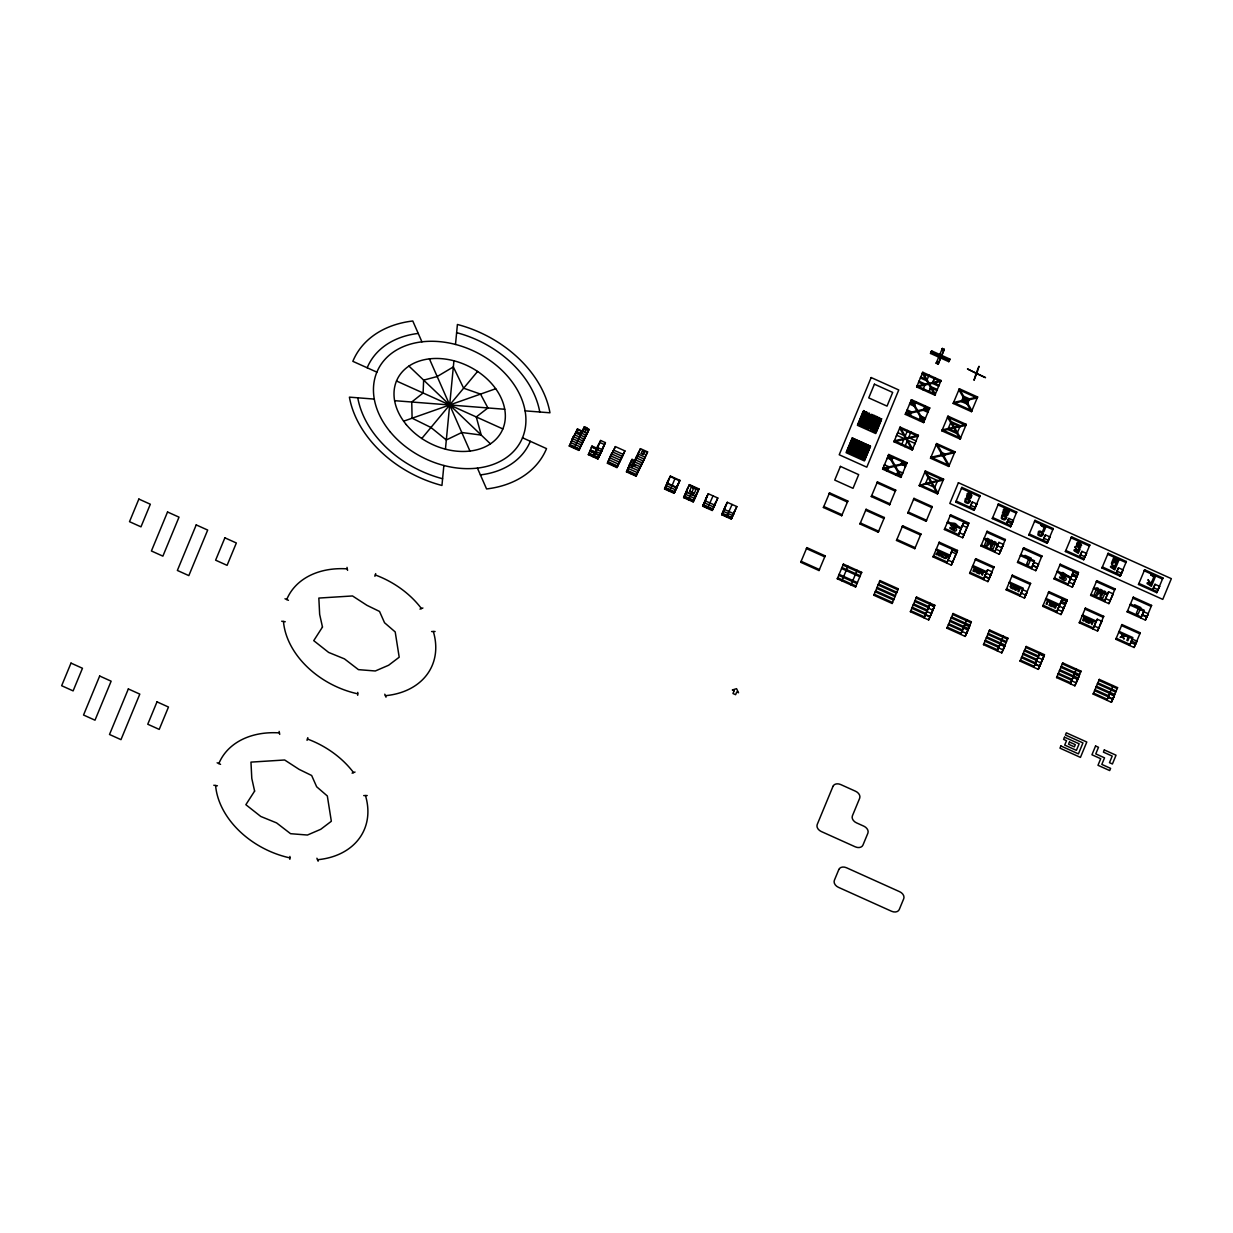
<?xml version="1.0" encoding="UTF-8"?>
<svg xmlns="http://www.w3.org/2000/svg" width="1233" height="1233" viewBox="0 0 1233 1233"><rect width="100%" height="100%" fill="white"/><g stroke="black" fill="none" stroke-linecap="round" stroke-linejoin="round"><path stroke-width="1.5" d="M289.832 859.324L289.909 856.426M357.693 695.289L357.77 692.376M443.865 465.488L441.953 485.463A106.285 78.48 26.4 0 1 349.401 397.149L374.277 399.091M445.437 449.151L453.929 360.776M455.501 344.454L457.412 324.479A106.285 78.48 26.4 0 1 549.964 412.793L525.088 410.851M967.242 494.032L967.92 493.061A1.927 1.418 26.4 0 1 969.184 492.969L969.338 493M1076.902 543.445L1077.58 542.474A1.927 1.418 26.4 0 1 1078.829 542.381L1078.983 542.412M307.063 740.37L307.803 737.658M374.924 576.32L375.68 573.607M584.195 427.219L588.958 429.361L578.832 450.384L569.292 446.084L572.975 437.499M575.349 433.307L572.913 438.825L582.438 443.109L586.353 434.031M580.558 435.157L582.269 431.103L577.506 428.945L575.796 433.014L585.321 437.299M579.587 437.099L581.822 431.411L580.62 433.831M583.456 429.007L585.845 430.086L586.816 427.805L584.442 426.741L581.514 433.215L586.276 435.357L588.727 429.855L583.964 427.712M585.845 430.086L586.816 427.805M578.832 450.384L582.253 442.277M586.8 433.723L584.35 439.241L574.825 434.941L576.304 431.38L581.067 433.523L584.442 426.741M593.828 455.362L597.681 447.61L602.444 449.768L597.882 458.969L588.357 454.669L592.025 446.084L598.375 448.935M593.35 456.333L597.758 446.284M598.714 444.358L595.755 451.494L600.517 453.636M600.641 440.474L596.726 449.552L601.488 451.694L605.403 442.616L600.641 440.474L596.787 448.226M597.882 458.969L601.55 450.369L601.072 451.34M603.476 446.5L599.562 455.578L594.799 453.436M610.566 456.302L615.375 446.608L624.9 450.908L616.932 467.554L607.407 463.269L610.366 456.118L612.046 452.727L607.638 462.776L617.163 467.076M611.522 454.361L610.042 457.936L619.582 462.221L622.018 456.719M613.448 450.477L611.013 455.994L620.538 460.279M615.375 446.608L612.94 452.11L622.465 456.41M616.932 467.554L621.571 457.027L618.612 464.163L609.087 459.863M645.368 457.243L638.216 454.021L631.481 467.584L640.436 448.673L647.587 451.879L635.981 476.138L626.456 471.854L630.14 463.254M635.226 460.803L632.051 459.37L628.136 468.463L637.661 472.748M632.452 465.658L634.656 460.294M636.582 456.426L633.408 463.716L640.559 466.937L642.763 461.574L641.807 463.516M638.509 452.542L635.334 459.832L642.47 463.053M640.436 448.673L637.261 455.963L644.397 459.185M641.345 453.312L642.316 451.047L644.705 452.11L643.718 454.376L641.345 453.312L643.718 454.376M635.981 476.138L639.172 468.509M640.035 467.03L636.459 475.167L626.934 470.883M641.576 463.67L638.632 470.806L629.107 466.521L626.456 471.854M644.689 457.705L641.514 464.995L634.363 461.774M646.616 453.821L643.441 461.111L636.29 457.905M664.556 489.023L667.454 483.197L676.979 487.497L674.081 493.308L664.556 489.023L667.762 481.394M669.195 478.481L665.049 488.052L674.574 492.337M670.398 476.061L667.207 483.69L676.732 487.975L679.922 480.361L670.398 476.061L667.515 481.872M671.97 485.833L674.929 478.697M674.081 493.308L677.765 484.723M678.72 482.781L675.776 489.917L666.252 485.632M683.621 497.608L686.504 491.782L696.029 496.082L693.146 501.893L683.621 497.608L687.29 489.008M686.257 492.275L695.782 496.56L698.988 488.946L689.447 484.646L685.301 494.217L694.826 498.502M689.617 491.073L691.343 487.02L696.106 489.162L694.379 493.231L689.617 491.073L694.379 493.231M691.019 494.418L693.979 487.282M693.146 501.893L696.337 494.263M697.786 491.366L693.624 500.922L684.099 496.637M702.671 506.193L705.307 500.86L714.832 505.16L712.196 510.477L702.671 506.193L706.339 497.593M707.31 495.651L704.351 502.802L713.876 507.087L717.791 498.009L708.266 493.724L705.615 499.041M705.307 500.86L708.266 493.724M713.028 495.866L708.158 506.886M712.196 510.477L717.791 498.009M721.721 514.778L724.372 509.445L733.897 513.745L731.246 519.062L721.721 514.778L724.912 507.148M726.36 504.235L722.199 513.807L731.724 518.107M724.372 509.445L727.316 502.309L736.841 506.593L732.926 515.671L723.401 511.387M732.078 504.451L727.208 515.471M731.246 519.062L734.914 510.477M800.726 562.294L806.875 547.622L825.154 555.867L819.005 570.54L800.726 562.294L801.203 561.323L819.483 569.569L819.005 570.54M823.397 507.487L829.547 492.83L847.826 501.06L841.677 515.733L823.397 507.487L823.875 506.532L842.154 514.762L841.677 515.733M837.284 578.77L843.434 564.097L861.697 572.328L855.548 587L837.284 578.77L837.762 577.799L856.041 586.029L855.548 587M859.956 523.963L866.105 509.291L884.385 517.536L878.235 532.194L859.956 523.963L860.434 522.992L878.713 531.238L878.235 532.194M871.284 496.56L877.434 481.887L895.713 490.133L889.563 504.806L871.284 496.56L871.777 495.589L890.041 503.835L889.563 504.806M930.499 353.424L931.655 350.866L949.934 359.111L949.333 360.56L948.778 361.67L930.499 353.424L931.655 350.866M901.847 444.173L904.174 438.563L896.73 435.264L896.268 436.189M936.14 363.226L942.351 348.43L944.293 349.309L938.637 362.995L938.082 364.105L936.14 363.226L936.695 362.132L938.637 362.995M939.638 357.555L940.24 356.09M940.193 356.445L940.794 354.981M938.082 364.105L944.293 349.309M905.269 445.714L907.596 440.119L912.713 449.028L912.235 449.999L893.956 441.753L900.105 427.096L918.385 435.326L912.235 449.999L899.628 428.051L900.105 427.096L907.58 440.15L915.025 443.464L914.547 444.435M929.112 391.385L931.085 386.638L927.139 379.779L920.835 376.99L920.357 377.961L926.646 380.797L929.081 375.079L928.588 376.08M898.225 470.944L896.329 475.337M948.778 361.67L949.934 359.111M873.827 595.246L879.977 580.573L898.256 588.804L892.106 603.476L873.827 595.246L874.305 594.275L892.584 602.505L892.106 603.476M896.499 540.439L902.648 525.767L920.928 533.997L914.778 548.67L896.499 540.439L896.992 539.468L915.256 547.699L914.778 548.67M907.842 513.036L913.992 498.363L932.271 506.593L926.122 521.266L907.842 513.036L908.32 512.065L926.6 520.295L926.122 521.266M976.074 373.383L973.993 380.288L976.721 373.676L967.458 368.929L985.537 377.652L976.721 373.676M976.274 372.905L979.002 366.293L976.921 373.198M967.612 403.145L969.4 398.829L963.667 396.302L961.416 401.542L967.134 404.116L968.907 399.831L963.189 397.273M937.619 480.562L934.768 487.451L937.928 492.892L937.45 493.863L919.171 485.632L925.32 470.96L943.599 479.19L937.45 493.863L924.842 471.931L925.32 470.96L934.768 487.451L925.629 483.336L919.171 485.632L943.122 480.161L943.599 479.19L937.619 480.562L928.464 476.477L925.629 483.336L937.604 480.608M910.386 611.707L916.535 597.034L934.814 605.28L928.665 619.952L910.386 611.707L910.863 610.736L924.565 616.916M933.057 556.9L939.222 542.196L957.502 550.427L951.337 565.146L933.057 556.9L933.551 555.898L947.268 562.078M962.665 537.742L966.919 527.462L962.356 525.412L963.79 522.499L968.367 524.564L962.665 537.742L944.386 529.512L950.566 514.793L968.845 523.039L967.427 526.46M955.729 502.108L961.894 487.389L980.173 495.635L974.008 510.339L955.729 502.108L956.238 501.091L974.502 509.337M962.85 524.395L958.103 535.677L963.79 522.499M929.759 604.185L930.237 603.214L924.087 617.887L929.79 604.709L934.352 606.759L928.665 619.952M956.084 553.864L951.522 551.798L946.759 563.08L952.462 549.903L957.024 551.952L951.337 565.146M972.298 501.954L969.939 507.272L972.298 501.954L976.86 504.004L974.008 510.339M946.929 628.183L953.078 613.51L971.357 621.756L965.208 636.413L946.929 628.183L947.422 627.212L961.124 633.392M969.616 573.376L975.781 558.672L994.06 566.903L987.88 581.622L969.616 573.376L970.109 572.374L983.811 578.554M980.944 545.972L987.109 531.269L1005.388 539.499L999.223 554.218L980.944 545.972L981.453 544.971L995.154 551.151M992.288 518.569L998.453 503.865L1016.732 512.096L1010.551 526.815L992.288 518.569L992.781 517.567L1011.06 525.797M1008.856 518.415L1006.482 523.748L1008.856 518.415L1013.418 520.48L1010.551 526.815M966.318 620.661L966.795 619.69L960.646 634.363L964.915 624.607L969.492 626.657L965.208 636.413M987.587 569.8L986.153 572.698L972.436 566.533L972.945 565.515L986.647 571.696L983.317 579.556L987.587 569.8L992.164 571.85L987.88 581.622M998.93 542.397L997.482 545.31L983.78 539.129L984.273 538.112L997.99 544.292L994.646 552.153L998.93 542.397L1003.492 544.462L999.223 554.218M983.487 644.659L989.637 629.986L1007.916 638.216L1001.766 652.889L983.487 644.659L983.965 643.688L997.682 649.868M1006.159 589.852L1012.324 575.148L1030.603 583.379L1024.438 598.082L1006.159 589.852L1006.667 588.835L1020.369 595.015M1017.502 562.448L1023.667 547.745L1041.947 555.975L1035.766 570.679L1017.502 562.448L1017.996 561.447L1031.697 567.612M1028.831 535.045L1034.996 520.341L1053.275 528.572L1047.11 543.275L1028.831 535.045L1029.339 534.043L1047.603 542.273M1024.577 556.453L1025.024 555.359L1031.204 558.148L1028.522 564.606L1026.735 563.789L1028.954 558.441M1002.861 637.137L1003.338 636.166L997.189 650.824L1000.055 644.505L1004.618 646.554L1001.766 652.889M1022.696 589.174L1008.995 582.993L1009.488 581.991L1023.205 588.172L1019.861 596.032L1022.727 589.698L1027.289 591.748L1024.438 598.082M1034.04 561.77L1020.338 555.59L1020.832 554.588L1034.533 560.768L1031.204 568.629L1034.071 562.294L1038.633 564.344L1035.766 570.679M1045.399 534.891L1043.041 540.208L1045.399 534.891L1049.977 536.956L1047.11 543.275M1020.045 661.119L1026.195 646.462L1044.459 654.692L1038.309 669.365L1020.045 661.119L1020.523 660.164L1034.225 666.329M1042.717 606.328L1048.882 591.609L1067.161 599.855L1060.981 614.558L1042.717 606.328L1043.21 605.311L1056.912 611.491M1054.045 578.924L1060.21 564.205L1078.49 572.451L1072.325 587.155L1054.045 578.924L1054.554 577.907L1068.256 584.088M1065.389 551.521L1071.554 536.802L1089.833 545.048L1083.668 559.751L1065.389 551.521L1065.882 550.504L1084.161 558.749M1039.419 653.598L1039.897 652.627L1033.747 667.3L1039.434 654.122L1044.012 656.172L1038.309 669.365M1065.744 603.276L1061.166 601.211L1056.419 612.493L1062.106 599.315L1066.684 601.38L1060.981 614.558M1077.072 575.873L1072.51 573.807L1067.763 585.089L1073.45 571.912L1078.012 573.977L1072.325 587.155M1081.957 551.367L1079.599 556.684L1081.957 551.367L1086.52 553.417L1083.668 559.751M1056.589 677.595L1062.738 662.922L1081.017 671.168L1074.868 685.825L1056.589 677.595L1057.066 676.624L1070.783 682.805M1079.26 622.788L1085.425 608.085L1103.705 616.315L1097.54 631.034L1079.26 622.788L1079.769 621.786L1093.471 627.967M1090.604 595.385L1096.769 580.681L1115.048 588.912L1108.883 603.631L1090.604 595.385L1091.097 594.383L1104.814 600.563M1101.932 567.981L1108.113 553.278L1126.376 561.508L1120.211 576.227L1101.932 567.981L1102.441 566.98L1120.72 575.21M1075.962 670.074L1076.44 669.103L1070.29 683.776L1074.575 674.019L1079.137 676.069L1074.868 685.825M1097.247 619.213L1095.798 622.126L1082.096 615.945L1082.605 614.928L1096.307 621.108L1092.977 628.969L1097.247 619.213L1101.824 621.278L1097.54 631.034M1098.572 590.854L1093.44 588.542L1093.933 587.524L1107.635 593.705L1104.306 601.565L1108.59 591.809L1113.152 593.874L1108.883 603.631M1118.501 567.827L1116.142 573.16L1118.501 567.827L1123.078 569.893L1120.211 576.227M1093.147 694.071L1099.297 679.398L1117.56 687.629L1111.411 702.301L1093.147 694.071L1093.625 693.1L1107.326 699.281M1115.819 639.264L1121.984 624.561L1140.263 632.791L1134.098 647.495L1115.819 639.264L1116.312 638.262L1130.029 644.427M1148.293 613.772L1146.844 616.67L1142.282 614.62L1143.715 611.707L1148.293 613.772L1145.426 620.091L1127.147 611.861L1133.327 597.157L1151.591 605.388L1147.353 615.668M1138.491 584.457L1144.656 569.754L1162.935 577.984L1156.77 592.688L1138.491 584.457L1138.984 583.456L1157.263 591.686M1134.221 605.881L1134.684 604.771L1140.849 607.561L1138.182 614.019L1136.394 613.202L1138.614 607.854M1112.52 686.55L1112.998 685.579L1106.849 700.252L1109.715 693.917L1114.278 695.967L1111.411 702.301M1132.356 638.586L1118.655 632.406L1119.148 631.404L1132.85 637.584L1129.52 645.445L1132.387 639.11L1136.949 641.16L1134.098 647.495M1143.7 611.183L1129.983 605.018L1130.491 604L1144.193 610.181L1140.864 618.041L1143.715 611.707M1155.059 584.303L1152.701 589.621L1155.059 584.303L1159.621 586.369L1156.77 592.688M1145.426 620.091L1146.844 616.67M572.251 438.948L573.931 435.557L570.987 442.693L580.512 446.993M572.466 439.133L577.506 428.945M569.292 446.084L576.027 432.521L580.789 434.663M574.054 448.242L574.547 447.271M574.778 446.778L582.716 430.795L587.478 432.937M582.5 441.784L583.456 439.857L579.063 449.906L569.538 445.606M585.382 435.973L581.467 445.051L571.942 440.767M581.991 443.418L588.958 429.361M591.301 447.533L592.025 446.084M588.357 454.669L589.066 453.22L598.606 457.52M596.556 448.72L593.119 456.826L593.597 455.856M594.83 452.773L589.821 451.108L599.361 455.393M602.521 448.442L605.403 442.616M607.407 463.269L613.895 450.184L623.42 454.468M612.169 465.411L612.647 464.44M619.891 460.418L620.369 459.447M621.047 458.661L622.973 454.777M624.9 450.908L621.494 458.352L611.969 454.052M632.051 459.37L629.416 464.702L632.591 466.136M642.316 451.047L644.705 452.11M631.219 473.996L631.697 473.025M645.66 455.763L647.587 451.879M669.319 491.166L669.812 490.195M670.043 489.717L672.216 485.355M677.04 486.172L679.922 480.361M686.565 490.457L689.447 484.646M691.343 487.02L696.106 489.162M688.384 499.75L688.862 498.779M689.093 498.302L691.266 493.94M696.09 494.757L698.988 488.946M707.434 508.335L707.912 507.364M715.14 503.341L715.633 502.37M724.68 507.642L727.316 502.309M726.484 516.92L726.961 515.949M734.205 511.926L736.841 506.593M829.547 492.83L829.069 493.786L847.348 502.031L847.826 501.06M806.875 547.622L806.397 548.593L824.677 556.838L825.154 555.867M929.127 391.354L928.634 392.356L930.576 387.655L936.864 390.476L937.357 389.474L931.054 386.684L935.4 394.221L934.907 395.192L922.299 373.26L922.793 372.289L941.056 380.519L934.907 395.192L916.643 386.962L922.793 372.289L927.124 379.826M919.078 381.244L918.585 382.245L924.873 385.081M917.121 385.991L916.643 386.962L940.579 381.49L941.056 380.519L917.121 385.991L935.4 394.221M910.971 400.648L911.449 399.692L929.728 407.923L923.579 422.595L905.299 414.35L911.449 399.692L924.056 421.624L923.579 422.595L910.971 400.648L929.25 408.894L929.728 407.923L905.777 413.394L905.299 414.35L929.25 408.894M897.331 433.631L897.809 432.66L905.238 436.004L907.534 430.44L907.056 431.396M894.449 440.782L893.956 441.753L917.907 436.297L918.385 435.326L894.449 440.782L912.713 449.028M888.299 455.455L888.777 454.484L907.056 462.729L900.907 477.402L882.628 469.156L888.777 454.484L901.385 476.431L900.907 477.402L888.299 455.455L906.563 463.7L907.056 462.729L883.105 468.186L882.628 469.156L906.563 463.7M886.881 458.892L887.359 457.921L891.921 459.971L893.339 456.549L892.862 457.52M884.046 465.735L884.523 464.764M942.351 348.43L941.812 349.525L943.754 350.403M915.533 402.713L916.042 401.711L914.115 406.135L909.553 404.085L910.046 403.068L914.624 405.133M923.425 388.78L922.916 389.782L925.366 384.064L919.063 381.274M877.434 481.887L876.956 482.858L895.235 491.104L895.713 490.133M924.056 421.624L910.37 415.413L909.862 416.415L911.788 411.976L907.195 409.957L906.717 410.928L911.279 412.993M866.105 509.291L865.628 510.262L883.891 518.492L884.385 517.536M887.19 471.222L887.683 470.251L883.105 468.186M901.385 445.098L901.862 444.142M843.434 564.097L842.94 565.068L861.22 573.299L861.697 572.328M910.478 432.953L910.971 431.982L908.644 437.576L916.088 440.89L915.61 441.861M904.822 446.654L905.299 445.683M924.673 406.828L925.182 405.827L923.255 410.25L927.832 412.315L928.326 411.313L923.733 409.294M919.51 419.528L919.001 420.53L920.928 416.107L925.49 418.157L924.997 419.174L920.419 417.108M847.518 567.134L847.996 566.163L841.846 580.835L842.324 579.864M846.1 570.555L846.578 569.584M843.264 577.398L843.742 576.428M902.001 461.635L902.479 460.664L901.046 464.132L905.639 466.151L905.161 467.122M902.325 473.965L902.803 472.994L898.21 470.975M856.658 571.249L857.135 570.278L850.986 584.951L851.464 583.98M855.24 574.67L855.717 573.699M852.404 581.514L852.882 580.558M958.858 389.72L959.336 388.749L977.615 396.995L971.465 411.668L953.186 403.422L959.336 388.749L971.943 410.697L971.465 411.668L958.858 389.72L977.137 397.966L977.615 396.995L953.664 402.451L953.186 403.422L977.137 397.966M957.455 432.613L960.615 438.1L960.122 439.056L947.514 417.124L948.007 416.153L966.271 424.399L960.122 439.056L941.858 430.826L948.007 416.153L951.152 421.64L960.307 425.724L956.978 433.584L947.838 429.454L951.167 421.609L957.471 432.567L948.316 428.498M942.336 429.855L941.858 430.826L965.793 425.37L966.271 424.399L942.336 429.855L960.615 438.1M936.186 444.527L936.664 443.556L954.943 451.802L948.793 466.459L930.514 458.229L936.664 443.556L949.271 465.504L948.793 466.459L936.186 444.527L954.465 452.758L954.943 451.802L930.992 457.258L930.514 458.229L954.465 452.758M913.992 498.363L913.514 499.334L931.778 507.564L932.271 506.593M902.648 525.767L902.171 526.738L920.45 534.968L920.928 533.997M879.977 580.573L879.499 581.544L897.778 589.775L898.256 588.804M961.894 487.389L961.401 488.407L979.68 496.637L980.173 495.635M950.566 514.793L950.057 515.81L968.337 524.04L968.845 523.039M944.386 529.512L944.894 528.495L958.596 534.675M939.222 542.196L938.729 543.214L956.993 551.444L957.502 550.427M916.535 597.034L916.057 598.005L934.321 606.251L934.814 605.28M951.013 552.816L952.462 549.903M975.92 505.9L976.86 504.004M929.79 604.709L928.341 607.607L914.639 601.442L915.117 600.471L928.819 606.636M925.505 614.466L926.954 611.553L931.516 613.618L930.083 616.515L911.803 608.285L912.281 607.314L925.983 613.495M955.59 554.865L957.024 551.952M932.903 609.672L934.352 606.759M931.485 613.094L932.934 610.196L928.372 608.131L926.923 611.044L913.221 604.864L913.699 603.893L927.401 610.073M998.453 503.865L997.944 504.867L1016.223 513.113L1016.732 512.096M987.109 531.269L986.616 532.271L1004.895 540.516L1005.388 539.499M975.781 558.672L975.272 559.674L993.551 567.92L994.06 566.903M953.078 613.51L952.6 614.481L970.88 622.711L971.357 621.756M996.064 548.731L997.512 545.818L1002.075 547.884L1000.641 550.781M1013.418 520.48L1012.478 522.376L1007.9 520.311M1002.059 547.36L1003.492 544.462M964.9 624.083L965.377 623.112M964.915 624.607L963.482 627.505L949.764 621.34L950.242 620.369L968.521 628.599M990.715 574.763L992.164 571.85M968.044 629.57L969.492 626.657M966.626 632.991L968.075 630.078L963.497 628.029L962.064 630.942L948.347 624.761L948.84 623.79L962.541 629.971M1034.996 520.341L1034.502 521.343L1052.782 529.574L1053.275 528.572M1023.667 547.745L1023.159 548.747L1041.438 556.977L1041.947 555.975M1012.324 575.148L1011.831 576.15L1030.11 584.38L1030.603 583.379M989.637 629.986L989.159 630.957L1007.438 639.187L1007.916 638.216M1034.071 562.294L1032.622 565.192L1037.184 567.257M1021.278 592.595L1022.727 589.698M1049.021 538.852L1049.977 536.956M1001.443 640.559L1001.92 639.588M1000.025 643.98L1000.502 643.01M1000.055 644.505L998.607 647.402L984.905 641.222L985.383 640.266L999.084 646.431M1025.856 594.66L1027.289 591.748M1003.184 649.467L1004.618 646.554M1071.554 536.802L1071.061 537.819L1089.325 546.049L1089.833 545.048M1060.21 564.205L1059.717 565.223L1077.996 573.453L1078.49 572.451M1048.882 591.609L1048.374 592.626L1066.653 600.856L1067.161 599.855M1026.195 646.462L1025.702 647.417L1043.981 655.663L1044.459 654.692M1073.45 571.912L1072.001 574.825L1076.579 576.874L1078.012 573.977M1069.165 581.668L1070.614 578.77L1075.191 580.82L1073.743 583.733M1060.673 602.228L1062.106 599.315M1057.837 609.071L1059.286 606.158L1063.848 608.223L1062.399 611.136M1085.579 555.312L1086.52 553.417M1075.161 580.311L1076.609 577.398L1072.032 575.333L1070.583 578.246L1056.881 572.066L1057.39 571.064L1071.092 577.244M1039.434 654.122L1038.001 657.019L1024.284 650.854L1024.777 649.883L1038.479 656.064M1035.165 663.878L1036.599 660.965L1041.176 663.03L1039.727 665.943L1021.448 657.698L1021.941 656.727L1035.643 662.907M1065.235 604.278L1066.684 601.38M1063.817 607.699L1065.266 604.802L1060.704 602.737L1059.255 605.65L1045.553 599.469L1046.046 598.467L1059.748 604.632M1042.563 659.085L1044.012 656.172M1041.145 662.506L1042.594 659.609L1038.016 657.543L1036.583 660.456L1022.866 654.276L1023.359 653.305L1037.061 659.485M1108.113 553.278L1107.604 554.28L1125.883 562.525L1126.376 561.508M1096.769 580.681L1096.276 581.683L1114.54 589.929L1115.048 588.912M1085.425 608.085L1084.932 609.087L1103.211 617.332L1103.705 616.315M1062.738 662.922L1062.26 663.893L1080.54 672.124L1081.017 671.168M1108.59 591.809L1107.142 594.722L1101.994 592.395M1122.138 571.788L1123.078 569.893M1111.704 596.772L1113.152 593.874M1074.544 673.495L1075.022 672.524M1074.575 674.019L1073.126 676.917L1059.424 670.752L1059.902 669.781L1078.181 678.011M1100.375 624.175L1101.824 621.278M1077.704 678.982L1079.137 676.069M1076.286 682.404L1077.719 679.506L1073.157 677.441L1071.708 680.354L1058.006 674.174L1058.484 673.203L1072.201 679.383M1144.656 569.754L1144.162 570.756L1162.426 579.001L1162.935 577.984M1133.327 597.157L1132.819 598.159L1151.098 606.389L1151.591 605.388M1127.147 611.861L1127.656 610.859L1141.357 617.024M1121.984 624.561L1121.491 625.563L1139.754 633.793L1140.263 632.791M1099.297 679.398L1098.803 680.369L1117.083 688.6L1117.56 687.629M1130.938 642.008L1132.387 639.11M1158.681 588.264L1159.621 586.369M1111.103 689.971L1111.58 689M1109.685 693.393L1110.162 692.422M1108.267 696.815L1109.715 693.917M1135.516 644.073L1136.949 641.16M1114.278 695.967L1112.829 698.88L1094.565 690.65L1095.043 689.679L1108.744 695.844M970.941 497.747L970.51 498.101A1.819 1.341 26.4 0 1 969.847 498.224L968.737 498.009A4.146 3.067 26.4 0 1 967.92 497.623L967.181 497.053A1.865 1.372 26.4 0 1 966.734 495.681L969.832 497.192L967.751 495.127A1.757 1.295 26.4 0 1 967.227 493.94M421.778 438.501L477.587 371.441M1061.428 572.775A2.82 2.081 26.4 0 1 1063.093 572.605C1076.948 582.438 1054.369 567.473 1066.052 578.339A2.451 1.819 26.4 0 1 1066.191 579.186A2.774 2.05 26.4 0 1 1065.959 579.834A2.296 1.695 26.4 0 1 1065.312 580.358A2.666 1.957 26.4 0 1 1064.356 580.543L1059.733 577.876A2.713 2.004 26.4 0 1 1059.594 576.952L1064.387 578.878L1060.472 574.809A2.574 1.896 26.4 0 1 1060.426 574.239L1060.796 573.237A2.204 1.618 26.4 0 1 1061.274 572.852L1061.443 572.79M419.975 609.117L422.904 607.992M352.099 773.168L355.027 772.043M403.638 421.193L495.712 388.749M862.9 412.192L866.984 412.146L862.499 413.163M862.098 414.134L869.558 413.317L861.697 415.105M861.297 416.076L872.147 414.473L860.896 417.047M860.495 418.018L873.442 415.059L874.736 415.644L860.095 418.973M859.694 419.944L876.031 416.23L877.326 416.8L859.293 420.915M858.892 421.886L878.605 417.386L879.9 417.972L858.492 422.857M858.091 423.828L881.842 418.85L857.891 424.306M881.241 420.299L859.833 425.185L861.127 425.77L880.84 421.27M880.439 422.241L862.422 426.341L863.716 426.926L880.038 423.196M879.638 424.167L865.011 427.512L866.29 428.098L879.237 425.138M878.836 426.109L867.585 428.683L878.435 427.08M878.035 428.051L870.174 429.839L877.634 429.022M877.233 429.978L872.764 431.011L876.833 430.949M876.432 431.92L875.338 432.166L876.17 432.536M852.003 438.563L853.097 438.316M851.602 439.534L854.392 438.902M851.202 440.505L855.671 439.487M850.801 441.476L856.966 440.058M850.4 442.447L858.26 440.643M849.999 443.402L859.555 441.229M849.599 444.373L860.85 441.815M849.198 445.344L862.144 442.385M848.797 446.315L863.424 442.971M848.396 447.286L864.718 443.556M847.996 448.257L866.013 444.142M847.595 449.228L867.308 444.728M847.194 450.184L868.602 445.298M846.794 451.155L869.897 445.884M847.241 451.941L870.344 446.654M848.535 452.511L869.943 447.625M849.83 453.097L869.542 448.596M851.124 453.682L869.142 449.567M852.404 454.268L868.741 450.538M853.698 454.838L868.34 451.509M854.993 455.424L867.94 452.48M856.288 456.01L867.539 453.436M857.582 456.595L867.138 454.407M858.877 457.181L866.737 455.378M860.156 457.751L866.337 456.349M861.451 458.337L865.936 457.32M862.746 458.923L865.535 458.291M864.04 459.508L865.134 459.262M431.581 631.527L435.079 631.481M363.72 795.578L367.203 795.532M394.622 400.679L504.729 409.264M281.679 621.216L285.27 621.725M213.802 785.251L217.409 785.775M966.764 502.34C972.852 501.168 963.081 496.699 966.441 502.185M1003.308 518.816C1009.426 517.598 999.624 513.252 1002.984 518.661M1039.866 535.276C1045.923 534.12 1036.229 529.666 1039.542 535.137M939.515 355.274L941.457 356.152M931.115 351.975L949.379 360.206M931.054 352.33L949.333 360.56M938.976 356.383L940.918 357.262M922.299 373.26L940.579 381.49M961.894 400.571L967.628 403.114M953.664 402.451L971.943 410.697M947.514 417.124L965.793 425.37M950.674 422.611L959.813 426.726M905.777 413.394L910.355 415.444M899.628 428.051L917.907 436.297M930.992 457.258L949.271 465.504M851.756 438.963L870.036 447.209M924.842 471.931L943.122 480.161M1003.338 509.768L1008.532 512.111M884.508 464.81L889.101 466.829L887.652 470.282L901.385 476.431M970.88 505.376L975.442 507.426M1007.438 521.836L1012 523.902M1043.981 538.312L1048.559 540.378M1080.54 554.788L1085.102 556.838M1117.083 571.264L1121.66 573.314M1153.641 587.725L1158.203 589.79M846.578 451.663L864.872 459.878M919.664 484.661L937.928 492.892M961.432 527.816L947.73 521.651L947.221 522.653L960.939 528.834M959.536 532.779L964.114 534.829M996.094 549.24L1000.657 551.305M1032.653 565.716L1037.215 567.781M1069.196 582.192L1073.773 584.242M1105.754 598.652L1110.316 600.718M1142.297 615.128L1146.875 617.194M950.104 555.22L936.386 549.055L935.893 550.057L949.595 556.237M1131.447 641.006L1136.009 643.071M948.208 560.183L952.77 562.233M984.751 576.643L989.328 578.709M1021.309 593.119L1025.887 595.185M1057.868 609.595L1062.43 611.645M1094.411 626.056L1098.988 628.121M1130.969 642.532L1135.531 644.597M583.702 428.529L586.076 429.593M582.485 431.273L587.247 433.43M577.275 429.438L582.038 431.581M599.67 442.416L604.447 444.558M670.166 476.554L679.691 480.839M689.216 485.139L698.741 489.424M631.096 461.312L634.271 462.745M573.869 436.883L583.394 441.183M631.728 463.962L634.903 465.396M591.794 446.562L598.144 449.429M591.547 447.055L596.31 449.197M629.647 464.224L639.588 468.879M596.895 452.511L590.314 450.137L596.664 453.004M570.016 444.635L579.541 448.935M608.131 461.805L617.656 466.105M627.181 470.389L636.706 474.69M665.281 487.559L674.805 491.859M684.33 496.144L693.855 500.444M703.396 504.744L712.921 509.029M722.446 513.329L731.97 517.613M569.785 445.128L579.31 449.413M588.835 453.713L598.359 457.998M607.884 462.298L617.409 466.583M703.149 505.222L712.674 509.506M588.588 454.191L598.113 458.491M626.703 471.36L636.228 475.661M664.803 488.53L674.328 492.83M683.853 497.115L693.378 501.415M702.902 505.7L712.427 510M721.952 514.284L731.493 518.584M925.536 614.974L930.098 617.039M962.079 631.45L966.657 633.515M998.638 647.926L1003.2 649.976M1035.196 664.402L1039.758 666.452M1071.739 680.863L1076.317 682.928M1108.297 697.339L1112.86 699.404M376.866 372.15L352.838 361.331A106.285 78.48 26.4 0 1 412.778 320.996L421.933 341.834M396.517 381.012L502.848 428.93M522.499 437.777L546.527 448.612A106.285 78.48 26.4 0 1 486.573 488.946L477.418 468.108M284.993 598.76L288.43 600.317M217.131 762.795L220.568 764.352M408.94 366.093L490.426 443.849M429.423 358.88L469.943 451.062M384.773 694.194L386.006 697.184M316.912 858.23L318.129 861.22M346.997 567.35L347.583 570.355M279.136 731.4L279.706 734.406M365.461 795.547A79.914 59.014 26.4 0 1 317.528 859.725M289.863 857.875A79.914 59.014 26.4 0 1 215.605 785.513M218.842 763.581A79.914 59.014 26.4 0 1 279.429 732.895M307.433 739.014A79.914 59.014 26.4 0 1 353.563 772.598M433.322 631.512A79.914 59.014 26.4 0 1 385.39 695.689M357.74 693.825A79.914 59.014 26.4 0 1 283.467 621.463M286.719 599.531A79.914 59.014 26.4 0 1 347.29 568.86M375.294 574.963A79.914 59.014 26.4 0 1 421.439 608.563M530.313 441.306A88.499 65.349 26.4 0 1 480.408 474.89M456.626 332.663A95.465 70.497 26.4 0 1 539.761 411.992M367.187 367.788A90.548 66.859 26.4 0 1 418.249 333.434M442.585 478.728A97.407 71.93 26.4 0 1 357.77 397.812M969.677 493.108A4.901 3.622 26.4 0 1 970.479 493.447L971.989 495.882L970.833 495.466A2.019 1.495 26.4 0 0 970.772 494.834L968.537 494.171L971.003 496.76A1.649 1.218 26.4 0 1 971.08 497.331A1.819 1.341 26.4 0 1 971.018 497.685M1079.322 542.52A4.901 3.622 26.4 0 1 1080.139 542.859L1081.634 545.294L1080.478 544.878A2.019 1.48 26.4 0 0 1080.432 544.246L1078.166 543.645L1080.663 546.173A1.649 1.218 26.4 0 1 1080.74 546.743A1.849 1.356 26.4 0 1 1080.586 547.175L1080.247 547.483A1.819 1.341 26.4 0 1 1079.507 547.637L1078.397 547.421A4.146 3.067 26.4 0 1 1077.58 547.036L1076.841 546.481A1.865 1.372 26.4 0 1 1076.517 546.019A1.849 1.356 26.4 0 1 1076.378 545.094L1079.491 546.604L1077.411 544.539A1.757 1.295 26.4 0 1 1076.887 543.368M946.405 556.175C946.343 559.874 942.32 555.189 942.983 557.162A2.281 1.68 26.4 0 0 943.861 557.979A2.898 2.142 26.4 0 0 944.509 558.287L944.74 558.364A2.327 1.726 26.4 0 0 945.85 558.457L947.021 557.717A4.346 3.206 26.4 0 0 947.314 557.1L947.391 556.499A2.374 1.757 26.4 0 0 946.929 555.343A2.081 1.526 26.4 0 0 946.451 554.896L946.05 554.634A3.16 2.327 26.4 0 0 945.449 554.388L943.384 554.788L946.405 556.175M956.161 526.645C960.276 529.019 956.253 522.545 953.433 523.177A2.82 2.081 26.4 0 0 951.784 523.362L951.629 523.439A2.204 1.618 26.4 0 0 951.152 523.825L950.766 524.826A2.574 1.896 26.4 0 0 950.828 525.397L954.65 529.574L949.949 527.539A2.713 2.004 26.4 0 0 950.088 528.464L954.696 531.13A2.666 1.957 26.4 0 0 955.652 530.945A2.296 1.695 26.4 0 0 956.299 530.406A2.774 2.05 26.4 0 0 956.484 529.974A2.481 1.834 26.4 0 0 956.407 528.926C951.953 526.799 952.708 522.16 956.161 526.645M1010.32 586.492L1010.536 587.478A1.88 1.387 26.4 0 0 1010.906 588.002L1012.94 588.989A2.127 1.572 26.4 0 0 1013.819 588.958A2.296 1.695 26.4 0 0 1014.374 588.696L1014.944 586.245A2.096 1.557 26.4 0 0 1014.358 585.552L1013.187 584.904A2.189 1.618 26.4 0 0 1012.401 584.719L1011.538 583.81L1011.599 584.796A2.312 1.711 26.4 0 0 1011.106 585.043L1010.32 586.492M976.274 569.661L976.182 572.497L977.615 573.145L979.079 569.6L978.17 569.184L976.998 571.973L976.336 568.351L974.178 570.694L975.334 567.904L974.424 567.504L972.96 571.033L974.394 571.68L976.274 569.661M990.7 542.35L990.531 547.575L993.181 548.777L995.894 542.243L994.214 541.472L992.026 546.604L992.38 540.655L990.808 539.946L986.832 544.262L988.958 539.114L987.279 538.359L984.581 544.894L987.232 546.08L990.7 542.35M1054.076 604.725L1053.984 607.545L1055.417 608.193L1056.881 604.648L1055.972 604.247L1054.785 607.021L1054.97 603.8L1054.123 603.415L1051.98 605.757L1053.121 602.968L1052.211 602.552L1050.763 606.097L1052.196 606.744L1054.076 604.725M1085.934 619.074L1085.841 621.91L1087.275 622.557L1088.739 619.012L1087.83 618.596L1086.643 621.386L1085.98 617.764L1083.838 620.107L1084.994 617.317L1084.084 616.916L1082.62 620.446L1084.054 621.093L1085.934 619.074M1100.36 591.763L1100.19 596.988L1102.841 598.19L1105.554 591.655L1103.874 590.9L1101.686 596.017L1102.025 590.068L1100.453 589.359L1096.491 593.689L1098.618 588.526L1096.938 587.771L1094.241 594.306L1096.892 595.508L1100.36 591.763M970.032 500.906L969.924 501.646A6.658 4.917 26.4 0 1 969.6 502.37L968.383 503.295A2.99 2.204 26.4 0 1 967.504 503.388L965.285 502.401A2.404 1.772 26.4 0 1 964.761 501.8L965.377 498.579A2.867 2.112 26.4 0 1 966.256 498.194A2.374 1.757 26.4 0 1 967.288 498.209L969.153 499.134A2.435 1.803 26.4 0 1 969.801 499.951A2.898 2.142 26.4 0 1 970.017 500.66L970.032 500.906M1006.59 517.382L1006.482 518.122A6.658 4.917 26.4 0 1 1006.159 518.846L1004.926 519.771A2.99 2.204 26.4 0 1 1004.047 519.848L1001.843 518.877A2.404 1.772 26.4 0 1 1001.319 518.276L1001.92 515.04A2.867 2.112 26.4 0 1 1002.814 514.67A2.374 1.757 26.4 0 1 1003.847 514.685L1005.712 515.61A2.435 1.803 26.4 0 1 1006.344 516.427A2.898 2.142 26.4 0 1 1006.575 517.136L1006.59 517.382M1043.133 533.843L1043.026 534.583A6.658 4.917 26.4 0 1 1042.702 535.307L1041.484 536.232A2.99 2.204 26.4 0 1 1040.606 536.324L1038.386 535.353A2.404 1.772 26.4 0 1 1037.878 534.752L1038.479 531.515A2.851 2.112 26.4 0 1 1039.357 531.13A2.374 1.757 26.4 0 1 1040.39 531.161L1042.255 532.07A2.435 1.803 26.4 0 1 1042.902 532.903A2.898 2.142 26.4 0 1 1043.118 533.612L1043.133 533.843M423.643 380.134L423.104 392.988L411.745 402.004L412.099 418.203L430.949 427.481L446.315 439.965L461.774 432.506L481.24 435.079L476.262 416.954L487.914 407.953L480.516 394.098L463.639 388.21L453.328 366.941L437.191 376.527L423.643 380.134M1006.22 511.263L1006.02 514.654L1007.623 515.379L1009.411 511.079L1008.394 510.616L1006.96 513.991L1007.284 510.123L1006.328 509.691L1003.816 512.589L1005.219 509.183L1004.201 508.736L1002.429 513.036L1004.032 513.76L1006.22 511.263M1115.588 560.537L1115.387 563.943L1116.99 564.668L1118.778 560.352L1117.761 559.905L1116.327 563.281L1116.651 559.397L1115.695 558.981L1113.183 561.863L1114.586 558.472L1113.569 558.01L1111.796 562.325L1113.399 563.049L1115.588 560.537M855.733 449.506L859.124 452.141L860.079 449.845L857.166 448.642L855.733 449.506M939.515 551.768L939.299 554.804L941.395 552.615L942.444 553.093L942.043 557.1L941.041 556.653L941.38 553.91L939.484 555.96L938.313 555.42L938.513 552.569L936.849 554.758L935.847 554.311L938.344 551.243L939.515 551.768M853.39 449.012L853.406 449.706A2.882 2.127 26.4 0 0 853.529 450.153A3.252 2.404 26.4 0 0 854.361 451.309L860.773 454.484L864.102 446.423L861.898 445.437L860.634 448.488L855.039 446.962L853.39 449.012M1011.322 586.723C1014.605 591.224 1014.266 582.3 1011.353 586.584M1075.238 550.642L1077.395 552.137L1077.858 551.028L1075.268 550.534M1111.796 567.118L1113.954 568.613L1114.401 567.504L1111.796 567.118M1148.339 583.579L1150.497 585.074L1150.959 583.964L1148.37 583.471M1050.948 602.86L1049.869 605.696L1048.913 605.264C1052.227 602.12 1046.817 599.654 1047.094 604.447L1046.123 604L1047.249 601.411L1049.16 601.103A4.423 3.267 26.4 0 1 1050.007 601.519L1050.84 602.351A2.451 1.803 26.4 0 1 1050.948 602.86M71.005 663.107L61.65 685.718L73.117 690.896L82.472 668.271L71.005 663.107M138.867 499.057L129.511 521.682L140.978 526.845L150.334 504.235L138.867 499.057M99.673 676.023L83.536 715.017L95.003 720.195L111.14 681.186L99.673 676.023M167.534 511.988L151.412 550.981L162.879 556.145L179.016 517.151L167.534 511.988M128.34 688.939L109.506 734.483L120.973 739.646L139.807 694.117L128.34 688.939M196.217 524.904L177.367 570.447L188.834 575.611L207.683 530.067L196.217 524.904M157.007 701.854L147.76 724.233L159.227 729.397L168.474 707.033L157.007 701.854M224.884 537.819L215.621 560.183L227.088 565.346L236.351 542.982L224.884 537.819M734.113 690.757L732.972 693.516L735.608 694.703L736.748 691.96L738.521 692.746L736.548 688.677L732.34 689.971L734.113 690.757M871.161 377.545L839.226 454.761L866.799 467.184L898.749 389.967L871.161 377.545M840.413 466.398L834.741 480.084L853.02 488.33L858.677 474.628L840.413 466.398M852.265 437.946L846.085 452.665L864.364 460.911L870.544 446.176L852.25 437.962M863.085 411.591L857.413 425.293L875.692 433.523L881.348 419.821L863.085 411.591M863.562 410.604L864.395 410.974L863.562 410.604M874.413 384.187L868.741 397.889L887.02 406.119L892.692 392.418L874.413 384.187M934.306 378.654L932.348 383.371L938.637 386.191L939.13 385.189L932.826 382.4L934.799 377.652L934.306 378.654M941.781 452.465L940.702 455.085L944.154 456.58L945.218 454.021L941.765 452.511M958.395 482.704L949.811 503.434L1162.765 599.392L1171.35 578.662L958.395 482.704M833.015 786.3L817.217 824.492A6.412 4.747 26.4 0 0 821.255 831.504L855.286 846.84A6.412 4.747 26.4 0 0 862.946 845.098L867.878 833.184A6.412 4.747 26.4 0 0 863.84 826.172L856.442 822.827A6.412 4.747 26.4 0 1 852.404 815.814L859.648 798.306A6.412 4.747 26.4 0 0 855.625 791.278L840.675 784.542A6.412 4.747 26.4 0 0 833.015 786.3M838.841 869.496L834.371 880.285A6.412 4.747 26.4 0 0 838.409 887.313L891.598 911.279A6.412 4.747 26.4 0 0 899.258 909.522L903.727 898.734A6.412 4.747 26.4 0 0 899.689 891.721L846.501 867.755A6.412 4.747 26.4 0 0 838.841 869.496M980.019 570.016L978.555 573.561L979.464 573.977L980.42 571.665L982.316 575.256L983.78 571.711L982.871 571.311L981.915 573.592L980.019 570.016M1041.006 525.32L1044.181 527.616L1042.702 531.176L1043.889 531.716L1045.661 527.416L1041.006 525.32M1016.485 586.461L1015.021 589.99L1015.992 590.422L1016.562 589.05L1018.443 589.883L1017.872 591.27L1018.828 591.717L1020.292 588.172L1019.337 587.74L1018.689 589.297L1016.809 588.449L1017.456 586.893L1016.485 586.461M1078.89 548.515L1077.889 550.211A2.497 1.849 26.4 0 1 1077.334 549.887L1074.883 546.697L1076.085 549.517L1074.174 549.826A2.435 1.803 26.4 0 0 1074.005 550.242A1.726 1.279 26.4 0 0 1073.974 550.642L1078.289 553.401L1080.093 549.039L1078.89 548.515M1089.679 619.428L1088.215 622.973L1089.124 623.389L1090.08 621.078L1091.976 624.669L1093.44 621.124L1092.53 620.723L1091.575 623.004L1089.679 619.428M1115.449 564.976L1114.447 566.671A2.497 1.849 26.4 0 1 1113.892 566.363L1111.442 563.173L1112.628 565.993L1110.733 566.301A2.435 1.803 26.4 0 0 1110.548 566.718A1.726 1.279 26.4 0 0 1110.532 567.118L1114.832 569.877L1116.636 565.515L1115.449 564.976M1060.889 745.965L1059.979 748.154L1080.447 757.386L1086.797 742.035L1066.329 732.818L1065.42 735.007L1082.959 742.913L1078.428 753.872L1060.889 745.965M1064.511 737.195L1063.601 739.399L1066.53 740.709L1064.711 745.086L1076.409 750.358L1079.137 743.792L1064.511 737.195M1069.458 742.019L1068.549 744.223L1074.39 746.859L1075.299 744.655L1069.458 742.019M1150.666 574.732L1153.826 577.029L1152.346 580.604L1153.549 581.128L1155.321 576.828L1150.666 574.732M1125.945 635.781L1128.072 637.446L1126.87 640.343L1127.841 640.775L1129.274 637.276L1125.945 635.781M1151.992 581.452L1150.99 583.147A2.497 1.849 26.4 0 1 1150.435 582.839L1147.985 579.649L1149.187 582.454L1147.276 582.777A2.435 1.803 26.4 0 0 1147.106 583.178A1.726 1.279 26.4 0 0 1147.075 583.579L1151.391 586.338L1153.194 581.991L1151.992 581.452M1095.567 745.996L1091.945 754.766L1100.715 758.711L1097.986 765.292L1109.685 770.563L1110.594 768.375L1101.824 764.414L1104.537 757.833L1095.767 753.887L1098.495 747.306L1095.567 745.996M1104.336 749.941L1103.427 752.13L1112.212 756.091L1109.484 762.672L1112.413 763.982L1116.035 755.212L1104.336 749.941M842.016 567.519L841.538 568.49L859.802 576.736L860.295 575.765L842.016 567.519M839.18 574.378L838.702 575.349L856.966 583.579L857.459 582.608L839.18 574.378M878.559 583.995L878.081 584.966L896.36 593.196L896.838 592.225L878.559 583.995M877.141 587.417L876.663 588.388L894.942 596.633L895.42 595.662L877.141 587.417M875.723 590.854L875.245 591.809L893.524 600.055L894.002 599.084L875.723 590.854M951.66 616.932L951.182 617.903L969.462 626.148L969.939 625.177L951.66 616.932M986.169 573.222L984.735 576.135L989.298 578.185L990.746 575.287L986.169 573.222M988.219 633.408L987.741 634.379L1006.02 642.609L1006.498 641.638L988.219 633.408M986.801 636.829L986.323 637.8L1004.602 646.046L1005.08 645.075L986.801 636.829M1061.32 666.359L1060.842 667.315L1079.122 675.561L1079.599 674.59L1061.32 666.359M1097.879 682.82L1097.385 683.791L1115.665 692.021L1116.142 691.066L1097.879 682.82M1096.461 686.242L1095.983 687.213L1114.247 695.458L1114.74 694.487L1096.461 686.242M322.476 627.042L313.737 640.651L328.641 652.427L344.439 658.869L358.449 669.642L375.31 670.983L388.595 665.265L399.199 657.22L395.207 631.943L384.542 622.742L379.533 611.445L366.956 605.326L352.515 595.955L318.838 598.067L319.655 614.373L322.476 627.042M254.614 791.093L245.86 804.702L260.779 816.462L276.577 822.904L290.572 833.693L307.433 835.034L320.734 829.3L331.338 821.27L327.331 795.979L316.665 786.777L311.656 775.495L299.095 769.361L284.653 759.99L250.962 762.117L251.794 778.424L254.614 791.093M1124.558 635.149L1123.032 635.904L1121.367 633.716L1122.2 636.305L1120.073 637.338L1122.492 637.214L1124.064 639.126L1123.34 636.829L1125.698 635.673L1124.558 635.149M390.167 431.781A79.914 59.014 26.4 0 0 520.696 441.599A79.914 59.014 26.4 0 0 438.177 341.526A79.914 59.014 26.4 0 0 390.167 431.781M406.227 424.553A58.352 43.078 26.4 0 0 501.538 431.704A58.352 43.078 26.4 0 0 441.275 358.649A58.352 43.078 26.4 0 0 406.227 424.553"/></g></svg>
